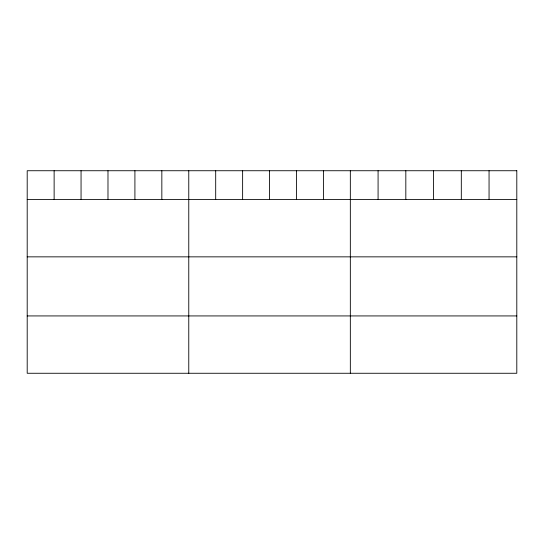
<?xml version="1.0" encoding="UTF-8"?>
<svg xmlns="http://www.w3.org/2000/svg" width="544" height="544" viewBox="0 0 544 544"><rect width="100%" height="100%" fill="white"/><g stroke="black" fill="none" stroke-linecap="round" stroke-linejoin="round"><path stroke-width="0.82" d="M27.2 199.512L516.8 199.512M27.2 256.85L516.8 256.85M27.2 315.928L516.8 315.928M489.056 170.734L489.056 199.512M461.312 170.734L461.312 199.512M433.568 170.734L433.568 199.512M405.824 170.734L405.824 199.512M378.08 170.734L378.08 199.512M350.336 170.734L350.336 373.266M323.408 170.734L323.408 199.512M296.48 170.734L296.48 199.512M269.552 170.734L269.552 199.512M242.624 170.734L242.624 199.512M215.696 170.734L215.696 199.512M188.768 170.734L188.768 373.266M161.84 170.734L161.84 199.512M134.912 170.734L134.912 199.512M107.984 170.734L107.984 199.512M81.056 170.734L81.056 199.512M54.128 170.734L54.128 199.512M516.8 170.734L27.2 170.734L27.2 373.266L516.8 373.266L516.8 170.734"/></g></svg>
